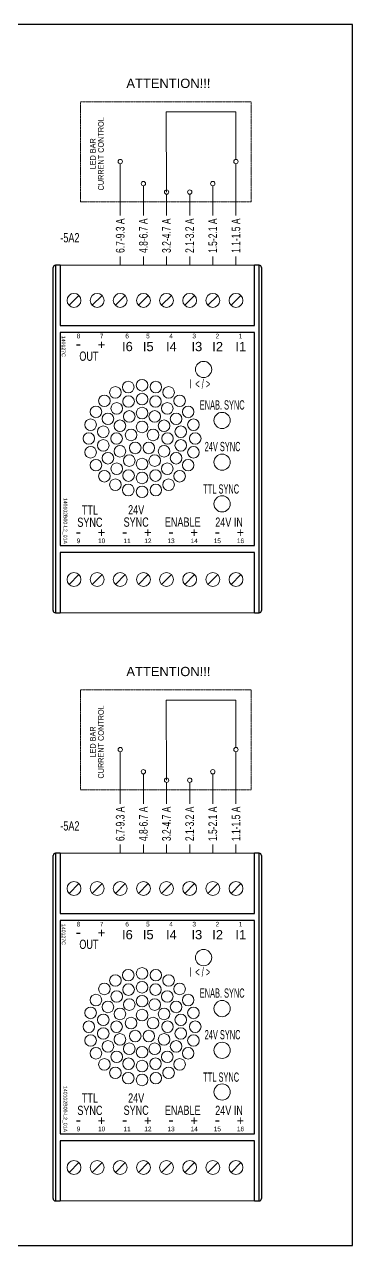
# Model space of a CAD drawing. Extents: x -2993 to 3661, y -4147 to -1441.
# Drawn here: x -870.3 to -756.9, y -2363.7 to -1942.1 of the extents above; entities that cross this region are included whole.
import ezdxf

# ---------------------------------------------------------------- set-up
doc = ezdxf.new("R2010")
doc.units = 0
doc.header["$LTSCALE"] = 0.1
doc.header["$MEASUREMENT"] = 0
doc.linetypes.add('HIDDEN', pattern=[0.375, 0.25, -0.125])
doc.layers.get('0').update_dxf_attribs({"linetype": 'CONTINUOUS'})
doc.layers.add('DIM', color=5, linetype='CONTINUOUS')
doc.styles.get("Standard").update_dxf_attribs({"font": 'simplex.shx'})

# ---------------------------------------------------------------- blocks, each defined once
blk = doc.blocks.new('A$C438946D7')
at = {"color": 7}
for p, q in [((0.5, 45), (74.5, 45)), ((75, 44.5), (0, 44.5)), ((0, 44.5), (0, 43.5)), ((13, 43.5), (0, 43.5)), ((13, 1.5), (13, 43.5)), ((14.5, 43.5), (14.5, 1.5)), ((60.5, 43.5), (14.5, 43.5)), ((60.5, 1.5), (60.5, 43.5)), ((62, 43.5), (62, 1.5)), ((75, 43.5), (62, 43.5)), ((75, 43.5), (75, 44.5)), ((0, 1.5), (13, 1.5)), ((0, 1.5), (0, 0.5)), ((0, 0.5), (75, 0.5)), ((74.5, 0), (0.5, 0)), ((14.5, 1.5), (60.5, 1.5)), ((62, 1.5), (75, 1.5)), ((75, 0.5), (75, 1.5))]:
    blk.add_line(p, q, dxfattribs=at)
for centre, start, end in [((0.5, 44.5), 90, 180), ((74.5, 44.5), 0, 90), ((0.5, 0.5), 180, 270), ((74.5, 0.5), 270, 0)]:
    blk.add_arc(centre, 0.5, start, end, dxfattribs=at)

msp = doc.modelspace()

# ---------------------------------------------------------------- linework, layer by layer
at = {"lineweight": 13}
for p, q in [((-797.2, -1988.7), (-797.2, -1972.33)), ((-837.2, -2008.11), (-837.2, -1990.2)), ((-797.2, -2008.11), (-797.2, -1990.2)), ((-829.2, -2008.11), (-829.2, -1997.84)), ((-805.2, -2008.11), (-805.2, -1997.84)), ((-821.2, -2008.11), (-821.2, -2000.74)), ((-813.2, -2008.11), (-813.2, -2000.74)), ((-837.2, -2025.23), (-837.2, -2022.21)), ((-829.2, -2025.23), (-829.2, -2022.21)), ((-821.2, -2025.23), (-821.2, -2022.21)), ((-813.2, -2025.23), (-813.2, -2022.21)), ((-805.2, -2025.23), (-805.2, -2022.21)), ((-797.2, -2025.23), (-797.2, -2022.21)), ((-858, -2025.23), (-790.8, -2025.23)), ((-854.89, -2039.09), (-851.5, -2035.69)), ((-846.89, -2039.09), (-843.5, -2035.69)), ((-838.89, -2039.09), (-835.5, -2035.69)), ((-830.89, -2039.09), (-827.5, -2035.69)), ((-822.89, -2039.09), (-819.5, -2035.69)), ((-814.89, -2039.09), (-811.5, -2035.69)), ((-806.89, -2039.09), (-803.5, -2035.69)), ((-798.89, -2039.09), (-795.5, -2035.69)), ((-854.89, -2135.41), (-851.5, -2132.01)), ((-846.89, -2135.41), (-843.5, -2132.01)), ((-838.89, -2135.41), (-835.5, -2132.01)), ((-830.89, -2135.41), (-827.5, -2132.01)), ((-822.89, -2135.41), (-819.5, -2132.01)), ((-814.89, -2135.41), (-811.5, -2132.01)), ((-806.89, -2135.41), (-803.5, -2132.01)), ((-798.89, -2135.41), (-795.5, -2132.01)), ((-858, -2145.23), (-790.8, -2145.23)), ((-797.2, -2191.72), (-797.2, -2175.35)), ((-837.2, -2211.13), (-837.2, -2193.22)), ((-797.2, -2211.13), (-797.2, -2193.22)), ((-829.2, -2211.13), (-829.2, -2200.86)), ((-821.2, -2211.13), (-821.2, -2203.76)), ((-813.2, -2211.13), (-813.2, -2203.76)), ((-805.2, -2211.13), (-805.2, -2200.86)), ((-837.2, -2228.25), (-837.2, -2225.23)), ((-829.2, -2228.25), (-829.2, -2225.23)), ((-821.2, -2228.25), (-821.2, -2225.23)), ((-813.2, -2228.25), (-813.2, -2225.23)), ((-805.2, -2228.25), (-805.2, -2225.23)), ((-797.2, -2228.25), (-797.2, -2225.23)), ((-858, -2228.25), (-790.8, -2228.25)), ((-854.89, -2242.11), (-851.5, -2238.71)), ((-846.89, -2242.11), (-843.5, -2238.71)), ((-838.89, -2242.11), (-835.5, -2238.71)), ((-830.89, -2242.11), (-827.5, -2238.71)), ((-822.89, -2242.11), (-819.5, -2238.71)), ((-814.89, -2242.11), (-811.5, -2238.71)), ((-806.89, -2242.11), (-803.5, -2238.71)), ((-798.89, -2242.11), (-795.5, -2238.71)), ((-854.89, -2338.43), (-851.5, -2335.03)), ((-846.89, -2338.43), (-843.5, -2335.03)), ((-838.89, -2338.43), (-835.5, -2335.03)), ((-830.89, -2338.43), (-827.5, -2335.03)), ((-822.89, -2338.43), (-819.5, -2335.03)), ((-814.89, -2338.43), (-811.5, -2335.03)), ((-806.89, -2338.43), (-803.5, -2335.03)), ((-798.89, -2338.43), (-795.5, -2335.03)), ((-858, -2348.25), (-790.8, -2348.25))]:
    msp.add_line(p, q, dxfattribs=at)
at = {"linetype": 'HIDDEN', "lineweight": 13}
for points in [[(-850.99, -1968.83), (-791.99, -1968.83), (-791.99, -2003.33), (-850.99, -2003.33)], [(-850.99, -2171.85), (-791.99, -2171.85), (-791.99, -2206.35), (-850.99, -2206.35)]]:
    msp.add_lwpolyline(points, close=True, dxfattribs=at)
at = {"lineweight": 13}
for centre, radius in [((-837.2, -1989.45), 0.75), ((-797.2, -1989.45), 0.75), ((-829.2, -1997.09), 0.75), ((-805.2, -1997.09), 0.75), ((-821.2, -1999.99), 0.75), ((-813.2, -1999.99), 0.75), ((-853.2, -2037.39), 2.4), ((-845.2, -2037.39), 2.4), ((-837.2, -2037.39), 2.4), ((-829.2, -2037.39), 2.4), ((-821.2, -2037.39), 2.4), ((-813.2, -2037.39), 2.4), ((-805.2, -2037.39), 2.4), ((-797.2, -2037.39), 2.4), ((-834.44, -2067.3), 2), ((-829.68, -2066.67), 2), ((-824.91, -2067.3), 2), ((-838.88, -2069.14), 2), ((-829.68, -2071.47), 2), ((-820.48, -2069.14), 2), ((-845.61, -2075.87), 2), ((-842.69, -2072.06), 2), ((-838.42, -2074.65), 2), ((-834.33, -2072.29), 2), ((-825.02, -2072.29), 2), ((-820.93, -2074.65), 2), ((-816.67, -2072.06), 2), ((-813.74, -2075.87), 2), ((-841.45, -2078.27), 2), ((-834.08, -2077.45), 2), ((-829.68, -2076.27), 2), ((-825.28, -2077.45), 2), ((-817.9, -2078.27), 2), ((-847.45, -2080.31), 2), ((-843.07, -2082.71), 2), ((-837.3, -2080.67), 2), ((-833.48, -2083.84), 2), ((-829.68, -2081.07), 2), ((-825.87, -2083.84), 2), ((-822.06, -2080.67), 2), ((-816.28, -2082.71), 2), ((-811.9, -2080.31), 2), ((-848.08, -2085.07), 2), ((-843.07, -2087.43), 2), ((-838.48, -2085.07), 2), ((-832.03, -2088.31), 2), ((-827.32, -2088.31), 2), ((-820.88, -2085.07), 2), ((-816.28, -2087.43), 2), ((-811.28, -2085.07), 2), ((-847.45, -2089.83), 2), ((-841.45, -2091.87), 2), ((-837.3, -2089.47), 2), ((-834.08, -2092.69), 2), ((-825.28, -2092.69), 2), ((-822.06, -2089.47), 2), ((-817.9, -2091.87), 2), ((-811.9, -2089.83), 2), ((-845.61, -2094.27), 2), ((-838.42, -2095.49), 2), ((-829.68, -2093.87), 2), ((-820.93, -2095.49), 2), ((-813.74, -2094.27), 2), ((-842.69, -2098.08), 2), ((-838.88, -2101.01), 2), ((-834.33, -2097.85), 2), ((-829.68, -2098.67), 2), ((-825.02, -2097.85), 2), ((-820.48, -2101.01), 2), ((-816.67, -2098.08), 2), ((-834.44, -2102.84), 2), ((-829.68, -2103.47), 2), ((-824.91, -2102.84), 2), ((-853.2, -2133.71), 2.4), ((-845.2, -2133.71), 2.4), ((-837.2, -2133.71), 2.4), ((-829.2, -2133.71), 2.4), ((-821.2, -2133.71), 2.4), ((-813.2, -2133.71), 2.4), ((-805.2, -2133.71), 2.4), ((-797.2, -2133.71), 2.4), ((-837.2, -2192.47), 0.75), ((-797.2, -2192.47), 0.75), ((-829.2, -2200.11), 0.75), ((-805.2, -2200.11), 0.75), ((-821.2, -2203.01), 0.75), ((-813.2, -2203.01), 0.75), ((-853.2, -2240.41), 2.4), ((-845.2, -2240.41), 2.4), ((-837.2, -2240.41), 2.4), ((-829.2, -2240.41), 2.4), ((-821.2, -2240.41), 2.4), ((-813.2, -2240.41), 2.4), ((-805.2, -2240.41), 2.4), ((-797.2, -2240.41), 2.4), ((-829.68, -2269.69), 2), ((-838.88, -2272.15), 2), ((-834.44, -2270.32), 2), ((-824.91, -2270.32), 2), ((-820.48, -2272.15), 2), ((-842.69, -2275.08), 2), ((-838.42, -2277.67), 2), ((-834.33, -2275.31), 2), ((-829.68, -2274.49), 2), ((-825.02, -2275.31), 2), ((-820.93, -2277.67), 2), ((-816.67, -2275.08), 2), ((-845.61, -2278.89), 2), ((-841.45, -2281.29), 2), ((-834.08, -2280.47), 2), ((-829.68, -2279.29), 2), ((-825.28, -2280.47), 2), ((-817.9, -2281.29), 2), ((-813.74, -2278.89), 2), ((-847.45, -2283.33), 2), ((-843.07, -2285.73), 2), ((-837.3, -2283.69), 2), ((-829.68, -2284.09), 2), ((-822.06, -2283.69), 2), ((-816.28, -2285.73), 2), ((-811.9, -2283.33), 2), ((-848.08, -2288.09), 2), ((-843.07, -2290.45), 2), ((-838.48, -2288.09), 2), ((-833.48, -2286.85), 2), ((-825.87, -2286.85), 2), ((-820.88, -2288.09), 2), ((-816.28, -2290.45), 2), ((-811.28, -2288.09), 2), ((-847.45, -2292.85), 2), ((-841.45, -2294.89), 2), ((-837.3, -2292.49), 2), ((-832.03, -2291.33), 2), ((-827.32, -2291.33), 2), ((-822.06, -2292.49), 2), ((-817.9, -2294.89), 2), ((-811.9, -2292.85), 2), ((-845.61, -2297.29), 2), ((-838.42, -2298.51), 2), ((-834.08, -2295.71), 2), ((-829.68, -2296.89), 2), ((-825.28, -2295.71), 2), ((-820.93, -2298.51), 2), ((-813.74, -2297.29), 2), ((-842.69, -2301.1), 2), ((-834.33, -2300.87), 2), ((-829.68, -2301.69), 2), ((-825.02, -2300.87), 2), ((-816.67, -2301.1), 2), ((-838.88, -2304.02), 2), ((-834.44, -2305.86), 2), ((-829.68, -2306.49), 2), ((-824.91, -2305.86), 2), ((-820.48, -2304.02), 2), ((-853.2, -2336.73), 2.4), ((-845.2, -2336.73), 2.4), ((-837.2, -2336.73), 2.4), ((-829.2, -2336.73), 2.4), ((-821.2, -2336.73), 2.4), ((-813.2, -2336.73), 2.4), ((-805.2, -2336.73), 2.4), ((-797.2, -2336.73), 2.4)]:
    msp.add_circle(centre, radius, dxfattribs=at)
at = {"linetype": 'Continuous', "lineweight": 13}
for centre in [(-808.4, -2061.23), (-802, -2078.83), (-802, -2093.23), (-802, -2107.63), (-802, -2107.63), (-808.4, -2264.25), (-802, -2281.85), (-802, -2296.25), (-802, -2310.65), (-802, -2310.65)]:
    msp.add_circle(centre, 2.8, dxfattribs=at)
at = {"layer": 'DIM', "color": 7, "linetype": 'Continuous', "lineweight": 13}
for p, q in [((-797.2, -1972.33), (-821.28, -1972.33)), ((-821.28, -1972.33), (-821.2, -1999.99)), ((-797.2, -2175.35), (-821.28, -2175.35)), ((-821.28, -2175.35), (-821.2, -2203.01))]:
    msp.add_line(p, q, dxfattribs=at)
at = {"layer": 'DIM'}
msp.add_lwpolyline([(-1184.56, -2363.65), (-756.88, -2363.65), (-756.88, -1942.13), (-1184.56, -1942.13)], close=True, dxfattribs=at)

# ---------------------------------------------------------------- block references
at = {"linetype": 'Continuous', "lineweight": 13, "xscale": 1.6, "yscale": 1.6, "zscale": 1.6, "rotation": 270}
for p in [(-860.4, -2025.23), (-860.4, -2228.25)]:
    msp.add_blockref('A$C438946D7', p, dxfattribs=at)

# ---------------------------------------------------------------- texts
at = {"lineweight": 13}
for s, insert, char_height, width, attachment_point in [('{\\fArial|b0|i0|c0|p34;ATTENTION!!!}', (-820.56, -1962.49), 3.2, 30.6846, 5), ('{\\fArial|b0|i0|c0|p34;\\W0.7;-5A2}', (-854.61, -2015.78), 3.2, 9.1393, 5), ('{\\fArial|b0|i0|c0|p34;8}', (-851.64, -2049.69), 1.6, 9.1393, 5), ('{\\fArial|b0|i0|c0|p34;7}', (-843.64, -2049.69), 1.6, 9.1393, 5), ('{\\fArial|b0|i0|c0|p34;I6}', (-834.73, -2053.34), 3.2, 9.1393, 5), ('{\\fArial|b0|i0|c0|p34;6}', (-834.84, -2049.69), 1.6, 9.1393, 5), ('{\\fArial|b0|i0|c0|p34;I5}', (-827.53, -2053.34), 3.2, 9.1393, 5), ('{\\fArial|b0|i0|c0|p34;5}', (-827.64, -2049.69), 1.6, 9.1393, 5), ('{\\fArial|b0|i0|c0|p34;I4}', (-819.53, -2053.34), 3.2, 9.1393, 5), ('{\\fArial|b0|i0|c0|p34;4}', (-819.64, -2049.69), 1.6, 9.1393, 5), ('{\\fArial|b0|i0|c0|p34;I3}', (-810.73, -2053.34), 3.2, 9.1393, 5), ('{\\fArial|b0|i0|c0|p34;3}', (-811.64, -2049.69), 1.6, 9.1393, 5), ('{\\fArial|b0|i0|c0|p34;I2}', (-803.53, -2053.34), 3.2, 9.1393, 5), ('{\\fArial|b0|i0|c0|p34;2}', (-803.64, -2049.69), 1.6, 9.1393, 5), ('{\\fArial|b0|i0|c0|p34;I1}', (-795.53, -2053.34), 3.2, 9.1393, 5), ('{\\fArial|b0|i0|c0|p34;1}', (-795.64, -2049.69), 1.6, 9.1393, 5), ('{\\fArial|b0|i0|c0|p34;\\W0.7;OUT}', (-848.04, -2056.66), 3.2, 9.1393, 5), ('{\\fArial|b0|i0|c0|p34;\\W0.5;I  < / >}', (-806.12, -2066.22), 3.2, 9.1393, 6), ('{\\fArial|b0|i0|c0|p34;\\W0.5;ENAB. SYNC}', (-801.96, -2073.49), 3.2, 16.5424, 5), ('{\\fArial|b0|i0|c0|p34;\\W0.5;24V SYNC}', (-801.83, -2087.86), 3.2, 11.5607, 5), ('{\\fArial|b0|i0|c0|p34;\\W0.5;TTL SYNC}', (-802.3, -2102.51), 3.2, 11.5607, 5), ('{\\fArial|b0|i0|c0|p34;\\W0.7;TTL}', (-847.69, -2109.72), 3.2, 9.1393, 5), ('{\\fArial|b0|i0|c0|p34;\\W0.7;24V}', (-831.7, -2109.68), 3.2, 9.1393, 5), ('{\\fArial|b0|i0|c0|p34;\\W0.7;SYNC}', (-847.69, -2113.99), 3.2, 9.1393, 5), ('{\\fArial|b0|i0|c0|p34;\\W0.7;SYNC}', (-831.7, -2113.94), 3.2, 9.1393, 5), ('{\\fArial|b0|i0|c0|p34;\\W0.7;ENABLE}', (-815.61, -2113.92), 3.2, 9.1393, 5), ('{\\fArial|b0|i0|c0|p34;\\W0.7;24V IN}', (-799.59, -2113.94), 3.2, 9.1393, 5), ('{\\fArial|b0|i0|c0|p34;9}', (-851.64, -2120.39), 1.6, 9.1393, 5), ('{\\fArial|b0|i0|c0|p34;10}', (-843.64, -2120.39), 1.6, 9.1393, 5), ('{\\fArial|b0|i0|c0|p34;11}', (-834.84, -2120.39), 1.6, 9.1393, 5), ('{\\fArial|b0|i0|c0|p34;12}', (-827.64, -2120.39), 1.6, 9.1393, 5), ('{\\fArial|b0|i0|c0|p34;13}', (-819.64, -2120.39), 1.6, 9.1393, 5), ('{\\fArial|b0|i0|c0|p34;14}', (-811.64, -2120.39), 1.6, 9.1393, 5), ('{\\fArial|b0|i0|c0|p34;15}', (-803.64, -2120.39), 1.6, 9.1393, 5), ('{\\fArial|b0|i0|c0|p34;16}', (-795.64, -2120.39), 1.6, 9.1393, 5), ('{\\fArial|b0|i0|c0|p34;ATTENTION!!!}', (-820.56, -2165.51), 3.2, 30.6846, 5), ('{\\fArial|b0|i0|c0|p34;\\W0.7;-5A2}', (-854.61, -2218.8), 3.2, 9.1393, 5), ('{\\fArial|b0|i0|c0|p34;8}', (-851.64, -2252.71), 1.6, 9.1393, 5), ('{\\fArial|b0|i0|c0|p34;7}', (-843.64, -2252.71), 1.6, 9.1393, 5), ('{\\fArial|b0|i0|c0|p34;I6}', (-834.73, -2256.35), 3.2, 9.1393, 5), ('{\\fArial|b0|i0|c0|p34;6}', (-834.84, -2252.71), 1.6, 9.1393, 5), ('{\\fArial|b0|i0|c0|p34;I5}', (-827.53, -2256.35), 3.2, 9.1393, 5), ('{\\fArial|b0|i0|c0|p34;5}', (-827.64, -2252.71), 1.6, 9.1393, 5), ('{\\fArial|b0|i0|c0|p34;I4}', (-819.53, -2256.35), 3.2, 9.1393, 5), ('{\\fArial|b0|i0|c0|p34;4}', (-819.64, -2252.71), 1.6, 9.1393, 5), ('{\\fArial|b0|i0|c0|p34;I3}', (-810.73, -2256.35), 3.2, 9.1393, 5), ('{\\fArial|b0|i0|c0|p34;3}', (-811.64, -2252.71), 1.6, 9.1393, 5), ('{\\fArial|b0|i0|c0|p34;I2}', (-803.53, -2256.35), 3.2, 9.1393, 5), ('{\\fArial|b0|i0|c0|p34;2}', (-803.64, -2252.71), 1.6, 9.1393, 5), ('{\\fArial|b0|i0|c0|p34;I1}', (-795.53, -2256.35), 3.2, 9.1393, 5), ('{\\fArial|b0|i0|c0|p34;1}', (-795.64, -2252.71), 1.6, 9.1393, 5), ('{\\fArial|b0|i0|c0|p34;\\W0.7;OUT}', (-848.04, -2259.68), 3.2, 9.1393, 5), ('{\\fArial|b0|i0|c0|p34;\\W0.5;I  < / >}', (-806.12, -2269.23), 3.2, 9.1393, 6), ('{\\fArial|b0|i0|c0|p34;\\W0.5;ENAB. SYNC}', (-801.96, -2276.51), 3.2, 16.5424, 5), ('{\\fArial|b0|i0|c0|p34;\\W0.5;24V SYNC}', (-801.83, -2290.88), 3.2, 11.5607, 5), ('{\\fArial|b0|i0|c0|p34;\\W0.5;TTL SYNC}', (-802.3, -2305.53), 3.2, 11.5607, 5), ('{\\fArial|b0|i0|c0|p34;\\W0.7;TTL}', (-847.69, -2312.74), 3.2, 9.1393, 5), ('{\\fArial|b0|i0|c0|p34;\\W0.7;24V}', (-831.7, -2312.69), 3.2, 9.1393, 5), ('{\\fArial|b0|i0|c0|p34;\\W0.7;SYNC}', (-847.69, -2317), 3.2, 9.1393, 5), ('{\\fArial|b0|i0|c0|p34;\\W0.7;SYNC}', (-831.7, -2316.96), 3.2, 9.1393, 5), ('{\\fArial|b0|i0|c0|p34;\\W0.7;ENABLE}', (-815.61, -2316.94), 3.2, 9.1393, 5), ('{\\fArial|b0|i0|c0|p34;\\W0.7;24V IN}', (-799.59, -2316.96), 3.2, 9.1393, 5), ('{\\fArial|b0|i0|c0|p34;9}', (-851.64, -2323.41), 1.6, 9.1393, 5), ('{\\fArial|b0|i0|c0|p34;10}', (-843.64, -2323.41), 1.6, 9.1393, 5), ('{\\fArial|b0|i0|c0|p34;12}', (-827.64, -2323.41), 1.6, 9.1393, 5), ('{\\fArial|b0|i0|c0|p34;13}', (-819.64, -2323.41), 1.6, 9.1393, 5), ('{\\fArial|b0|i0|c0|p34;15}', (-803.64, -2323.41), 1.6, 9.1393, 5), ('{\\fArial|b0|i0|c0|p34;16}', (-795.64, -2323.41), 1.6, 9.1393, 5), ('{\\fArial|b0|i0|c0|p34;11}', (-834.84, -2323.41), 1.6, 9.1393, 5), ('{\\fArial|b0|i0|c0|p34;14}', (-811.64, -2323.41), 1.6, 9.1393, 5)]:
    msp.add_mtext(s, dxfattribs=dict(at, insert=insert, char_height=char_height, width=width, attachment_point=attachment_point))
for s, insert, char_height, width, attachment_point, rotation in [('{\\fArial|b0|i0|c0|p34;\\W0.9;CURRENT CONTROL}', (-843.87, -1986.79), 2, 37.8691, 5, 90), ('{\\fArial|b0|i0|c0|p34;\\W0.9;LED BAR}', (-846.68, -1986.79), 2, 37.8691, 5, 90), ('{\\fArial|b0|i0|c0|p34;\\W0.7;6.7-9.3 A}', (-835.68, -2009.11), 3, 12.1025, 9, 90), ('{\\fArial|b0|i0|c0|p34;\\W0.7;4.8-6.7 A}', (-827.68, -2009.11), 3, 12.1025, 9, 90), ('{\\fArial|b0|i0|c0|p34;\\W0.7;3.2-4.7 A}', (-819.68, -2009.11), 3, 12.1025, 9, 90), ('{\\fArial|b0|i0|c0|p34;\\W0.7;2.1-3.2 A}', (-811.68, -2009.11), 3, 12.1025, 9, 90), ('{\\fArial|b0|i0|c0|p34;\\W0.7;1.5-2.1 A}', (-803.68, -2009.11), 3, 12.1025, 9, 90), ('{\\fArial|b0|i0|c0|p34;\\W0.7;1.1-1.5 A}', (-795.68, -2009.11), 3, 12.1025, 9, 90), ('{\\fArial|b0|i0|c0|p34;140127C}', (-856.79, -2053.24), 1.28, 9.1393, 5, 270), ('{\\fArial|b0|i0|c0|p34;-}', (-851.69, -2053.27), 4, 9.1393, 5, 180), ('{\\fArial|b0|i0|c0|p34;+}', (-843.69, -2052.78), 3.2, 9.1393, 5, 180), ('{\\fArial|b0|i0|c0|p34;140102B00-L2_01A}', (-856.36, -2113.48), 1.28, 9.1393, 5, 270), ('{\\fArial|b0|i0|c0|p34;-}', (-851.69, -2118.1), 4, 9.1393, 5, 180), ('{\\fArial|b0|i0|c0|p34;+}', (-843.69, -2117.61), 3.2, 9.1393, 5, 180), ('{\\fArial|b0|i0|c0|p34;-}', (-835.69, -2118.1), 4, 9.1393, 5, 180), ('{\\fArial|b0|i0|c0|p34;+}', (-827.69, -2117.61), 3.2, 9.1393, 5, 180), ('{\\fArial|b0|i0|c0|p34;-}', (-819.69, -2118.1), 4, 9.1393, 5, 180), ('{\\fArial|b0|i0|c0|p34;+}', (-811.69, -2117.61), 3.2, 9.1393, 5, 180), ('{\\fArial|b0|i0|c0|p34;-}', (-803.69, -2118.1), 4, 9.1393, 5, 180), ('{\\fArial|b0|i0|c0|p34;+}', (-795.69, -2117.61), 3.2, 9.1393, 5, 180), ('{\\fArial|b0|i0|c0|p34;\\W0.9;CURRENT CONTROL}', (-843.87, -2189.81), 2, 37.8691, 5, 90), ('{\\fArial|b0|i0|c0|p34;\\W0.9;LED BAR}', (-846.68, -2189.81), 2, 37.8691, 5, 90), ('{\\fArial|b0|i0|c0|p34;\\W0.7;6.7-9.3 A}', (-835.68, -2212.13), 3, 12.1025, 9, 90), ('{\\fArial|b0|i0|c0|p34;\\W0.7;4.8-6.7 A}', (-827.68, -2212.13), 3, 12.1025, 9, 90), ('{\\fArial|b0|i0|c0|p34;\\W0.7;3.2-4.7 A}', (-819.68, -2212.13), 3, 12.1025, 9, 90), ('{\\fArial|b0|i0|c0|p34;\\W0.7;2.1-3.2 A}', (-811.68, -2212.13), 3, 12.1025, 9, 90), ('{\\fArial|b0|i0|c0|p34;\\W0.7;1.5-2.1 A}', (-803.68, -2212.13), 3, 12.1025, 9, 90), ('{\\fArial|b0|i0|c0|p34;\\W0.7;1.1-1.5 A}', (-795.68, -2212.13), 3, 12.1025, 9, 90), ('{\\fArial|b0|i0|c0|p34;140127C}', (-856.79, -2256.25), 1.28, 9.1393, 5, 270), ('{\\fArial|b0|i0|c0|p34;+}', (-843.69, -2255.8), 3.2, 9.1393, 5, 180), ('{\\fArial|b0|i0|c0|p34;-}', (-851.69, -2256.28), 4, 9.1393, 5, 180), ('{\\fArial|b0|i0|c0|p34;140102B00-L2_01A}', (-856.36, -2316.5), 1.28, 9.1393, 5, 270), ('{\\fArial|b0|i0|c0|p34;-}', (-851.69, -2321.12), 4, 9.1393, 5, 180), ('{\\fArial|b0|i0|c0|p34;+}', (-843.69, -2320.63), 3.2, 9.1393, 5, 180), ('{\\fArial|b0|i0|c0|p34;-}', (-835.69, -2321.12), 4, 9.1393, 5, 180), ('{\\fArial|b0|i0|c0|p34;+}', (-827.69, -2320.63), 3.2, 9.1393, 5, 180), ('{\\fArial|b0|i0|c0|p34;-}', (-819.69, -2321.12), 4, 9.1393, 5, 180), ('{\\fArial|b0|i0|c0|p34;+}', (-811.69, -2320.63), 3.2, 9.1393, 5, 180), ('{\\fArial|b0|i0|c0|p34;-}', (-803.69, -2321.12), 4, 9.1393, 5, 180), ('{\\fArial|b0|i0|c0|p34;+}', (-795.69, -2320.63), 3.2, 9.1393, 5, 180)]:
    msp.add_mtext(s, dxfattribs=dict(at, insert=insert, char_height=char_height, width=width, attachment_point=attachment_point, rotation=rotation))

doc.saveas('drawing.dxf')
